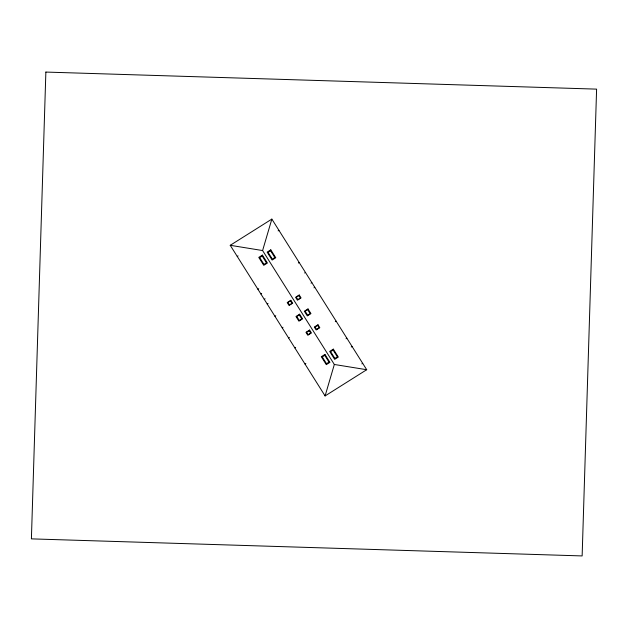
<?xml version="1.0" encoding="UTF-8"?>
<svg xmlns="http://www.w3.org/2000/svg" width="628" height="628" viewBox="0 0 628 628"><rect width="100%" height="100%" fill="white"/><g stroke="black" fill="none" stroke-linecap="round" stroke-linejoin="round"><path stroke-width="0.94" d="M366.705 369.719L334.339 364.476L262.598 250.548L271.853 219.094L366.705 369.719L325.092 395.93L230.233 245.305L271.853 219.094M325.092 395.93L334.339 364.476M237.243 256.428L238.067 255.91M278.126 230.884L278.95 230.366M298.371 263.03L299.195 262.512M257.904 289.241L258.728 288.715M260.856 293.928L261.68 293.409M304.635 272.984L305.459 272.466M264.27 299.352L265.094 298.834M267.222 304.038L268.046 303.52M311.025 283.126L311.849 282.608M313.976 287.82L314.801 287.302M274.931 316.276L275.755 315.758M282.176 327.785L283 327.267M288.558 337.927L289.382 337.409M335.297 321.669L336.121 321.151M294.83 347.881L295.655 347.363M305.027 364.075L305.852 363.557M346.059 338.759L346.884 338.241M351.248 347.001L352.072 346.475M361.869 363.863L362.694 363.345M230.233 245.305L262.598 250.548M45.868 72.071L31.4 538.871L582.14 555.929L596.6 89.129L45.868 72.071M262.41 255.101L258.767 257.394L263.752 265.322L267.402 263.022L262.41 255.101M270.786 249.826L267.143 252.118L272.128 260.047L275.778 257.747L270.786 249.826M262.198 256.036L259.702 257.606L263.964 264.38L266.46 262.81L262.198 256.036M270.574 250.76L268.077 252.33L272.34 259.113L274.836 257.535L270.574 250.76M290.858 300.278L287.216 302.578L289.045 305.475L292.687 303.175L290.858 300.278M299.234 295.003L295.592 297.303L297.413 300.2L301.063 297.908L299.234 295.003M290.419 300.851L287.922 302.421L289.484 304.902L291.981 303.332L290.419 300.851M298.795 295.576L296.298 297.146L297.86 299.627L300.357 298.057L298.795 295.576M299.627 314.196L295.984 316.496L298.928 321.175L302.57 318.875L299.627 314.196M308.003 308.929L304.36 311.221L307.304 315.9L310.946 313.6L308.003 308.929M299.266 314.903L296.769 316.473L299.289 320.468L301.785 318.898L299.266 314.903M307.642 309.628L305.145 311.198L307.665 315.193L310.161 313.623L307.642 309.628M309.612 330.053L305.962 332.345L307.791 335.242L311.433 332.95L309.612 330.053M317.988 324.778L314.338 327.07L316.167 329.975L319.809 327.675L317.988 324.778M309.164 330.626L306.668 332.196L308.23 334.677L310.727 333.099L309.164 330.626M317.54 325.351L315.044 326.921L316.606 329.402L319.103 327.824L317.54 325.351M324.951 354.412L321.3 356.704L326.293 364.632L329.936 362.332L324.951 354.412M333.327 349.137L329.676 351.429L334.669 359.357L338.311 357.057L333.327 349.137M324.739 355.346L322.243 356.916L326.505 363.691L329.001 362.121L324.739 355.346M333.115 350.071L330.611 351.641L334.881 358.415L337.377 356.845L333.115 350.071"/></g></svg>
